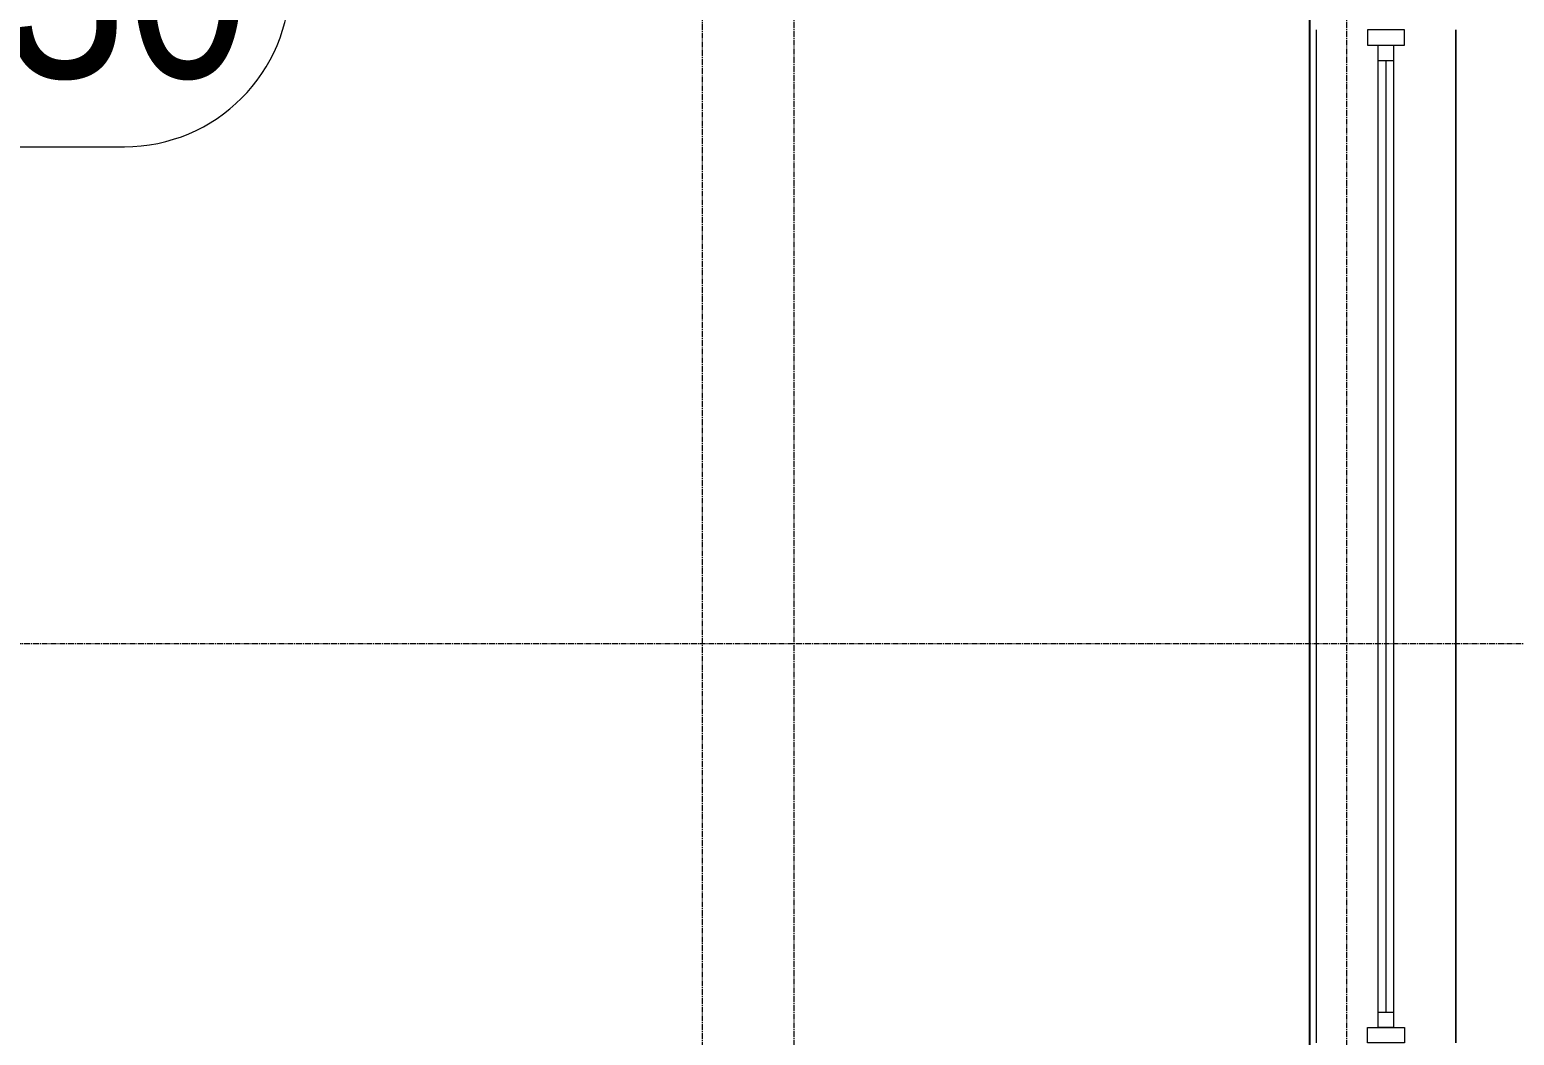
# Model space of a CAD drawing. Header units: millimetres. Extents: x -231292 to 573618, y -153144 to 564035.
# Drawn here: x 24692 to 29529, y -127620 to -124345 of the extents above; entities that cross this region are included whole.
import ezdxf
from ezdxf.enums import TextEntityAlignment as Align

# ---------------------------------------------------------------- set-up
doc = ezdxf.new("R2010")
doc.units = ezdxf.units.MM
doc.linetypes.add('CENTER2', pattern=[28.575, 19.05, -3.175, 3.175, -3.175])
doc.layers.get('0').update_dxf_attribs({"color": 250})
doc.layers.get('Defpoints').update_dxf_attribs({"color": 250})
for name, color, linetype, lineweight in [('A-Wall_Материал_Газоблок_Контур', 250, 'Continuous', 0), ('АР_Area', 250, 'Continuous', 5), ('АР_Окна', 250, 'Continuous', 5), ('РД_Оси_100', 250, 'Continuous', 0)]:
    doc.layers.add(name, color=color, linetype=linetype, lineweight=lineweight)
doc.styles.add('style1', font='ARIALN.TTF')

# ---------------------------------------------------------------- blocks, each defined once
blk = doc.blocks.new('MOK-МаркаПом_овал_ареал')
for p, q in [((-2.75, 3), (2.75, 3)), ((-2.75, -3), (2.75, -3))]:
    blk.add_line(p, q)
for centre, radius, start, end in [((-2.75, 0), 3, 90, 270), ((2.75, 0), 3, 270, 90), ((-3.75, 0), 3.5, 0, 0.001)]:
    blk.add_arc(centre, radius, start, end)
at = {"color": 0, "style": 'style1'}
blk.add_attdef('АР-ПОМЕЩЕНИЕ:НОМЕР', text='', height=3.5, dxfattribs=at).set_placement((0, 0), align=Align.MIDDLE)
at = {"layer": 'Defpoints', "color": 2, "style": 'style1'}
blk.add_attdef('АР-ПОМЕЩЕНИЕ:НАИМЕНОВАНИЕ', text='', height=1, dxfattribs=at).set_placement((-0.094, -4.814), align=Align.MIDDLE)
blk = doc.blocks.new('оси_рен')
at = {"layer": 'РД_Оси_100', "color": 251, "linetype": 'CENTER2', "true_color": 0x636466}
for p, q in [((1215752.916, 135558.25), (1215752.916, 223268.25)), ((1225207.916, 158413.25), (1189697.958, 158413.25))]:
    blk.add_line(p, q, dxfattribs=at)
for points in [[(1213652.916, 223268.25), (1213652.916, 135558.25)], [(1213952.916, 135558.25), (1213952.916, 223268.25)]]:
    blk.add_lwpolyline(points, dxfattribs=at)

msp = doc.modelspace()

# ---------------------------------------------------------------- linework, layer by layer
msp.add_lwpolyline([(21293.458, -128645.283), (28863.458, -128645.283), (28863.458, -110245.283), (21293.458, -110245.283)], close=True)
at = {"layer": 'A-Wall_Материал_Газоблок_Контур', "color": 18, "linetype": 'Continuous', "lineweight": 0, "true_color": 0x000000}
for p, q in [((28883.458, -124345.283), (28883.458, -127645.283)), ((29338.458, -127645.283), (29338.458, -124345.283))]:
    msp.add_line(p, q, dxfattribs=at)
at = {"layer": 'АР_Окна', "color": 18, "linetype": 'Continuous', "lineweight": 5, "true_color": 0x000000}
for p, q in [((28883.458, -124345.283), (28883.458, -127645.283)), ((29338.458, -124345.283), (29338.458, -127645.283)), ((29085.958, -124445.283), (29135.958, -124445.283)), ((29110.958, -124445.283), (29110.958, -127545.283)), ((29085.958, -127545.283), (29135.958, -127545.283))]:
    msp.add_line(p, q, dxfattribs=at)
for points in [[(29170.958, -124395.283), (29170.958, -124345.283), (29050.958, -124345.283), (29050.958, -124395.283)], [(29085.958, -124395.283), (29135.958, -124395.283), (29135.958, -127595.283), (29085.958, -127595.283)], [(29170.958, -127595.283), (29170.958, -127645.283), (29050.958, -127645.283), (29050.958, -127595.283)]]:
    msp.add_lwpolyline(points, close=True, dxfattribs=at)

# ---------------------------------------------------------------- block references
at = {"rotation": 359.999868838025}
msp.add_blockref('оси_рен', (-1186769.82, -284755.728), dxfattribs=at)
at = {"layer": 'АР_Area', "color": 18, "linetype": 'Continuous', "lineweight": 5, "true_color": 0x000000}
ref = msp.add_blockref('MOK-МаркаПом_овал_ареал', (24505.905, -124186.433), dxfattribs=dict(at, xscale=180, yscale=180, zscale=100))
ref.add_attrib('АР-ПОМЕЩЕНИЕ:НОМЕР', '1.030', dxfattribs={"layer": '0', "color": 0, "height": 630, "style": 'style1'}).set_placement((24505.905, -124186.433), align=Align.MIDDLE)

doc.saveas('drawing.dxf')
